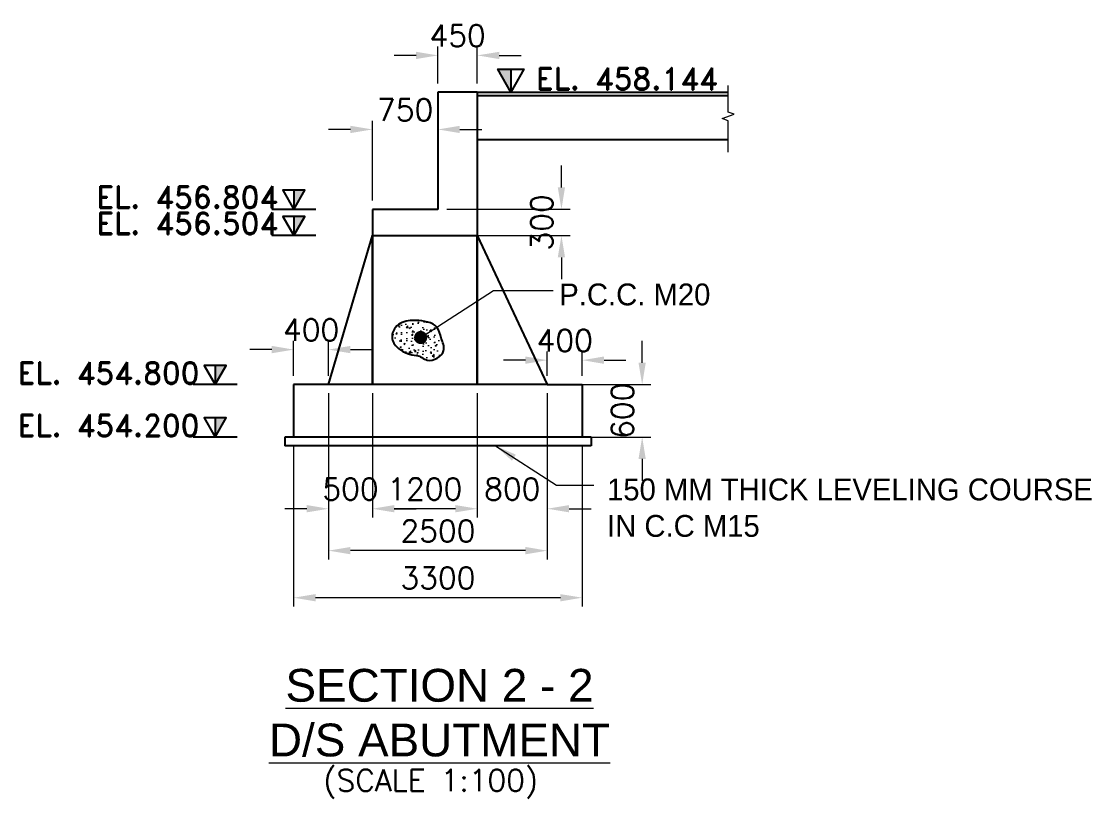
# Model space of a CAD drawing. Extents: x 2542500 to 2835796, y -294794 to -159040.
# Drawn here: x 2657539 to 2669776, y -248011 to -239124 of the extents above; entities that cross this region are included whole.
import ezdxf
from ezdxf.enums import TextEntityAlignment as Align

# ---------------------------------------------------------------- set-up
doc = ezdxf.new("R2010")
doc.units = 0
doc.header["$LTSCALE"] = 8
doc.header["$MEASUREMENT"] = 0
doc.header["$PDMODE"] = 35
doc.linetypes.add('DASHED', pattern=[0.75, 0.5, -0.25])
doc.layers.get('0').update_dxf_attribs({"color": 22, "linetype": 'CONTINUOUS'})
doc.layers.get('DEFPOINTS').update_dxf_attribs({"linetype": 'CONTINUOUS'})
for name, color, linetype, lineweight in [('CON-2', 1, 'CONTINUOUS', 30), ('HATCH SOLID', 253, 'CONTINUOUS', 5), ('LEVEL', 6, 'CONTINUOUS', 20), ('P.C.C', 105, 'CONTINUOUS', 9), ('R_DIMENSION', 8, 'CONTINUOUS', 15), ('R_TEXT G', 7, 'CONTINUOUS', 18), ('SEC MARK', 1, 'CONTINUOUS', 25), ('TEXT', 4, 'CONTINUOUS', 15)]:
    doc.layers.add(name, color=color, linetype=linetype, lineweight=lineweight)
doc.layers.add('PUMP', color=4, linetype='CONTINUOUS')
doc.layers.add('R_HATCH', color=7, linetype='CONTINUOUS', lineweight=9, true_color=0xd1d1ff)
doc.styles.add('ARIEL', font='arial.ttf')
doc.styles.add('ROMANDS', font='romand.shx')
doc.styles.add('ROMANS', font='romans.shx')
doc.styles.get("Standard").update_dxf_attribs({"font": ''})
doc.styles.get('Standard').set_extended_font_data('Univers')
doc.dimstyles.new('DIM-75', dxfattribs={"dimscale": 75, "dimtxt": 2, "dimasz": 2, "dimexe": 1, "dimexo": 1, "dimgap": 1, "dimtad": 1, "dimdec": 0, "dimzin": 0, "dimdsep": 46, "dimtxsty": 'ROMANS', "dimcen": 1, "dimclrd": 256, "dimclre": 256, "dimclrt": 7, "dimadec": 0, "dimazin": 0, "dimtfac": 1, "dimtdec": 0, "dimtofl": 0, "dimtmove": 0, "dimatfit": 3, "dimfxl": 1, "dimtolj": 1, "dimtzin": 0, "dimlwd": 9, "dimlwe": 5, "dimarcsym": 0})
doc.dimstyles.new('DIM-75$0', dxfattribs={"dimscale": 75, "dimtxt": 2, "dimasz": 2, "dimexe": 1, "dimexo": 1, "dimgap": 1, "dimtad": 1, "dimdec": 0, "dimzin": 0, "dimdsep": 46, "dimtxsty": 'ROMANS', "dimcen": 1, "dimclrd": 256, "dimclre": 256, "dimclrt": 7, "dimadec": 0, "dimazin": 0, "dimtfac": 1, "dimtdec": 0, "dimtofl": 0, "dimtmove": 0, "dimatfit": 3, "dimfxl": 1, "dimtolj": 1, "dimtzin": 0, "dimlwd": 9, "dimlwe": 5, "dimarcsym": 0})

# ---------------------------------------------------------------- blocks, each defined once
blk = doc.blocks.new('A$C71181FDA')
at = {"layer": 'HATCH SOLID', "ltscale": 100}
blk.add_hatch(color=256, dxfattribs=at).paths.add_polyline_path([(948, 0), (948, 828), (474, 828)])
at = {"layer": 'SEC MARK'}
for p, q in [((948, 828), (948, 0)), ((0, 0), (1896, 0))]:
    blk.add_line(p, q, dxfattribs=at)
blk.add_lwpolyline([(948, 0), (474, 828), (1422, 828), (948, 0)], dxfattribs=at)
blk = doc.blocks.new('*D305')
at = {"layer": 'DEFPOINTS', "color": 0, "ltscale": 0.13}
for p in [(2662302, -239513), (2662302, -239933), (2662752, -239933)]:
    blk.add_point(p, dxfattribs=at)
at = {"layer": 'R_DIMENSION', "lineweight": 5, "ltscale": 0.13}
for p, q in [((2662302, -239833), (2662302, -239413)), ((2662752, -239833), (2662752, -239413))]:
    blk.add_line(p, q, dxfattribs=at)
at = {"layer": 'R_DIMENSION', "lineweight": 9, "ltscale": 0.13}
for p, q in [((2662052, -239513), (2661802, -239513)), ((2663002, -239513), (2663252, -239513))]:
    blk.add_line(p, q, dxfattribs=at)
at = {"layer": 'R_DIMENSION', "ltscale": 0.13}
for points in [[(2662052, -239472), (2662052, -239555), (2662302, -239513)], [(2663002, -239472), (2663002, -239555), (2662752, -239513)]]:
    blk.add_solid(points, dxfattribs=at)
at = {"layer": 'R_DIMENSION', "color": 7, "lineweight": 13, "ltscale": 0.13, "insert": (2662527, -239288), "char_height": 250, "attachment_point": 5, "style": 'ROMANS'}
blk.add_mtext('\\A1;450', dxfattribs=at)
blk = doc.blocks.new('*D306')
at = {"layer": 'DEFPOINTS', "color": 0, "ltscale": 0.13}
for p in [(2662302, -239933), (2662302, -240360), (2661552, -241273)]:
    blk.add_point(p, dxfattribs=at)
at = {"layer": 'R_DIMENSION', "lineweight": 5, "ltscale": 0.13}
for p, q in [((2662302, -240033), (2662302, -240460)), ((2661552, -241173), (2661552, -240260))]:
    blk.add_line(p, q, dxfattribs=at)
at = {"layer": 'R_DIMENSION', "lineweight": 9, "ltscale": 0.13}
for p, q in [((2661302, -240360), (2661052, -240360)), ((2662552, -240360), (2662802, -240360))]:
    blk.add_line(p, q, dxfattribs=at)
at = {"layer": 'R_DIMENSION', "ltscale": 0.13}
for points in [[(2661302, -240318), (2661302, -240401), (2661552, -240360)], [(2662552, -240318), (2662552, -240401), (2662302, -240360)]]:
    blk.add_solid(points, dxfattribs=at)
at = {"layer": 'R_DIMENSION', "color": 7, "lineweight": 13, "ltscale": 0.13, "insert": (2661927, -240135), "char_height": 250, "attachment_point": 5, "style": 'ROMANS'}
blk.add_mtext('\\A1;750', dxfattribs=at)
blk = doc.blocks.new('*D307')
at = {"layer": 'DEFPOINTS', "color": 0, "ltscale": 0.13}
for p in [(2662752, -243277), (2663552, -243277), (2662752, -244697)]:
    blk.add_point(p, dxfattribs=at)
at = {"layer": 'R_DIMENSION', "lineweight": 5, "ltscale": 0.13}
for p, q in [((2662752, -243377), (2662752, -244797)), ((2663552, -243377), (2663552, -244797))]:
    blk.add_line(p, q, dxfattribs=at)
at = {"layer": 'R_DIMENSION', "lineweight": 9, "ltscale": 0.13}
for p, q in [((2662502, -244697), (2662252, -244697)), ((2663802, -244697), (2664052, -244697))]:
    blk.add_line(p, q, dxfattribs=at)
at = {"layer": 'R_DIMENSION', "ltscale": 0.13}
for points in [[(2662502, -244655), (2662502, -244738), (2662752, -244697)], [(2663802, -244655), (2663802, -244738), (2663552, -244697)]]:
    blk.add_solid(points, dxfattribs=at)
at = {"layer": 'R_DIMENSION', "color": 7, "lineweight": 13, "ltscale": 0.13, "insert": (2663152, -244472), "char_height": 250, "attachment_point": 5, "style": 'ROMANS'}
blk.add_mtext('\\A1;800', dxfattribs=at)
blk = doc.blocks.new('*D308')
at = {"layer": 'DEFPOINTS', "color": 0, "ltscale": 0.13}
for p in [(2661552, -243277), (2662752, -243277), (2661552, -244697)]:
    blk.add_point(p, dxfattribs=at)
at = {"layer": 'R_DIMENSION', "lineweight": 5, "ltscale": 0.13}
for p, q in [((2661552, -243377), (2661552, -244797)), ((2662752, -243377), (2662752, -244797))]:
    blk.add_line(p, q, dxfattribs=at)
at = {"layer": 'R_DIMENSION', "lineweight": 9, "ltscale": 0.13}
blk.add_line((2662502, -244697), (2661802, -244697), dxfattribs=at)
at = {"layer": 'R_DIMENSION', "ltscale": 0.13}
for points in [[(2661802, -244655), (2661802, -244738), (2661552, -244697)], [(2662502, -244655), (2662502, -244738), (2662752, -244697)]]:
    blk.add_solid(points, dxfattribs=at)
at = {"layer": 'R_DIMENSION', "color": 7, "lineweight": 13, "ltscale": 0.13, "insert": (2662152, -244472), "char_height": 250, "attachment_point": 5, "style": 'ROMANS'}
blk.add_mtext('\\A1;1200', dxfattribs=at)
blk = doc.blocks.new('*D309')
at = {"layer": 'DEFPOINTS', "color": 0, "ltscale": 0.13}
for p in [(2661052, -243277), (2661552, -243277), (2661052, -244697)]:
    blk.add_point(p, dxfattribs=at)
at = {"layer": 'R_DIMENSION', "lineweight": 5, "ltscale": 0.13}
for p, q in [((2661052, -243377), (2661052, -244797)), ((2661552, -243377), (2661552, -244797))]:
    blk.add_line(p, q, dxfattribs=at)
at = {"layer": 'R_DIMENSION', "lineweight": 9, "ltscale": 0.13}
for p, q in [((2660802, -244697), (2660552, -244697)), ((2661802, -244697), (2662052, -244697))]:
    blk.add_line(p, q, dxfattribs=at)
at = {"layer": 'R_DIMENSION', "ltscale": 0.13}
for points in [[(2660802, -244655), (2660802, -244738), (2661052, -244697)], [(2661802, -244655), (2661802, -244738), (2661552, -244697)]]:
    blk.add_solid(points, dxfattribs=at)
at = {"layer": 'R_DIMENSION', "color": 7, "lineweight": 13, "ltscale": 0.13, "insert": (2661302, -244472), "char_height": 250, "attachment_point": 5, "style": 'ROMANS'}
blk.add_mtext('\\A1;500', dxfattribs=at)
blk = doc.blocks.new('*D310')
at = {"layer": 'DEFPOINTS', "color": 0, "ltscale": 0.13}
for p in [(2663952, -242998), (2663552, -243277), (2663952, -243277)]:
    blk.add_point(p, dxfattribs=at)
at = {"layer": 'R_DIMENSION', "lineweight": 9, "ltscale": 0.13}
for p, q in [((2663302, -242998), (2663052, -242998)), ((2664202, -242998), (2664452, -242998))]:
    blk.add_line(p, q, dxfattribs=at)
at = {"layer": 'R_DIMENSION', "lineweight": 5, "ltscale": 0.13}
for p, q in [((2663552, -243177), (2663552, -242898)), ((2663952, -243177), (2663952, -242898))]:
    blk.add_line(p, q, dxfattribs=at)
at = {"layer": 'R_DIMENSION', "ltscale": 0.13}
for points in [[(2663302, -242956), (2663302, -243040), (2663552, -242998)], [(2664202, -242956), (2664202, -243040), (2663952, -242998)]]:
    blk.add_solid(points, dxfattribs=at)
at = {"layer": 'R_DIMENSION', "color": 7, "lineweight": 13, "ltscale": 0.13, "insert": (2663752, -242773), "char_height": 250, "attachment_point": 5, "style": 'ROMANS'}
blk.add_mtext('\\A1;400', dxfattribs=at)
blk = doc.blocks.new('*D311')
at = {"layer": 'DEFPOINTS', "color": 0, "ltscale": 0.13}
for p in [(2660652, -242877), (2660652, -243277), (2661052, -243277)]:
    blk.add_point(p, dxfattribs=at)
at = {"layer": 'R_DIMENSION', "lineweight": 9, "ltscale": 0.13}
for p, q in [((2660402, -242877), (2660152, -242877)), ((2661302, -242877), (2661552, -242877))]:
    blk.add_line(p, q, dxfattribs=at)
at = {"layer": 'R_DIMENSION', "lineweight": 5, "ltscale": 0.13}
for p, q in [((2660652, -243177), (2660652, -242777)), ((2661052, -243177), (2661052, -242777))]:
    blk.add_line(p, q, dxfattribs=at)
at = {"layer": 'R_DIMENSION', "ltscale": 0.13}
for points in [[(2660402, -242835), (2660402, -242919), (2660652, -242877)], [(2661302, -242835), (2661302, -242919), (2661052, -242877)]]:
    blk.add_solid(points, dxfattribs=at)
at = {"layer": 'R_DIMENSION', "color": 7, "lineweight": 13, "ltscale": 0.13, "insert": (2660852, -242652), "char_height": 250, "attachment_point": 5, "style": 'ROMANS'}
blk.add_mtext('\\A1;400', dxfattribs=at)
blk = doc.blocks.new('*D312')
at = {"layer": 'DEFPOINTS', "color": 0, "ltscale": 0.13}
for p in [(2660652, -243877), (2663952, -243877), (2660652, -245714)]:
    blk.add_point(p, dxfattribs=at)
at = {"layer": 'R_DIMENSION', "lineweight": 5, "ltscale": 0.13}
for p, q in [((2660652, -243977), (2660652, -245814)), ((2663952, -243977), (2663952, -245814))]:
    blk.add_line(p, q, dxfattribs=at)
at = {"layer": 'R_DIMENSION', "lineweight": 9, "ltscale": 0.13}
blk.add_line((2663702, -245714), (2660902, -245714), dxfattribs=at)
at = {"layer": 'R_DIMENSION', "ltscale": 0.13}
for points in [[(2660902, -245673), (2660902, -245756), (2660652, -245714)], [(2663702, -245673), (2663702, -245756), (2663952, -245714)]]:
    blk.add_solid(points, dxfattribs=at)
at = {"layer": 'R_DIMENSION', "color": 7, "lineweight": 13, "ltscale": 0.13, "insert": (2662302, -245489), "char_height": 250, "attachment_point": 5, "style": 'ROMANS'}
blk.add_mtext('\\A1;3300', dxfattribs=at)
blk = doc.blocks.new('*D313')
at = {"layer": 'DEFPOINTS', "color": 0, "ltscale": 0.13}
for p in [(2661052, -243277), (2663552, -243277), (2661052, -245176)]:
    blk.add_point(p, dxfattribs=at)
at = {"layer": 'R_DIMENSION', "lineweight": 5, "ltscale": 0.13}
for p, q in [((2661052, -243377), (2661052, -245276)), ((2663552, -243377), (2663552, -245276))]:
    blk.add_line(p, q, dxfattribs=at)
at = {"layer": 'R_DIMENSION', "lineweight": 9, "ltscale": 0.13}
blk.add_line((2663302, -245176), (2661302, -245176), dxfattribs=at)
at = {"layer": 'R_DIMENSION', "ltscale": 0.13}
for points in [[(2661302, -245134), (2661302, -245218), (2661052, -245176)], [(2663302, -245134), (2663302, -245218), (2663552, -245176)]]:
    blk.add_solid(points, dxfattribs=at)
at = {"layer": 'R_DIMENSION', "color": 7, "lineweight": 13, "ltscale": 0.13, "insert": (2662302, -244951), "char_height": 250, "attachment_point": 5, "style": 'ROMANS'}
blk.add_mtext('\\A1;2500', dxfattribs=at)
blk = doc.blocks.new('*D314')
at = {"layer": 'DEFPOINTS', "color": 0, "ltscale": 0.13}
for p in [(2662302, -241273), (2662302, -241573), (2663714, -241573)]:
    blk.add_point(p, dxfattribs=at)
at = {"layer": 'R_DIMENSION', "lineweight": 9, "ltscale": 0.13}
for p, q in [((2663714, -241023), (2663714, -240773)), ((2663714, -241823), (2663714, -242073))]:
    blk.add_line(p, q, dxfattribs=at)
at = {"layer": 'R_DIMENSION', "lineweight": 5, "ltscale": 0.13}
for p, q in [((2662402, -241273), (2663814, -241273)), ((2662402, -241573), (2663814, -241573))]:
    blk.add_line(p, q, dxfattribs=at)
at = {"layer": 'R_DIMENSION', "ltscale": 0.13}
for points in [[(2663672, -241023), (2663755, -241023), (2663714, -241273)], [(2663672, -241823), (2663755, -241823), (2663714, -241573)]]:
    blk.add_solid(points, dxfattribs=at)
at = {"layer": 'R_DIMENSION', "color": 7, "lineweight": 13, "ltscale": 0.13, "insert": (2663489, -241423), "char_height": 250, "attachment_point": 5, "rotation": 90, "style": 'ROMANS'}
blk.add_mtext('\\A1;300', dxfattribs=at)
blk = doc.blocks.new('*D315')
at = {"layer": 'DEFPOINTS', "color": 0, "ltscale": 0.13}
for p in [(2663752, -243277), (2663752, -243877), (2664637, -243877)]:
    blk.add_point(p, dxfattribs=at)
at = {"layer": 'R_DIMENSION', "lineweight": 9, "ltscale": 0.13}
for p, q in [((2664637, -243027), (2664637, -242777)), ((2664637, -244127), (2664637, -244377))]:
    blk.add_line(p, q, dxfattribs=at)
at = {"layer": 'R_DIMENSION', "lineweight": 5, "ltscale": 0.13}
for p, q in [((2663852, -243277), (2664737, -243277)), ((2663852, -243877), (2664737, -243877))]:
    blk.add_line(p, q, dxfattribs=at)
at = {"layer": 'R_DIMENSION', "ltscale": 0.13}
for points in [[(2664595, -243027), (2664678, -243027), (2664637, -243277)], [(2664595, -244127), (2664678, -244127), (2664637, -243877)]]:
    blk.add_solid(points, dxfattribs=at)
at = {"layer": 'R_DIMENSION', "color": 7, "lineweight": 13, "ltscale": 0.13, "insert": (2664412, -243577), "char_height": 250, "attachment_point": 5, "rotation": 90, "style": 'ROMANS'}
blk.add_mtext('\\A1;600', dxfattribs=at)

msp = doc.modelspace()

# ---------------------------------------------------------------- hatches: boundary and pattern name
at = {"layer": 'R_HATCH', "lineweight": 13, "ltscale": 0.13}
h = msp.add_hatch(dxfattribs=at)
h.set_pattern_fill('AR-CONC,_O', color=256, scale=25)
h.set_pattern_definition([(50, (1320719.04, -120553.92), (179.315046, -15.688034), [18.75, -206.25]), (355, (1320719.04, -120553.92), (-34.687833, 188.048033), [15, -165]), (100.4514, (1320733.98, -120555.23), (144.627345, 172.359886), [15.935047, -175.285528]), (46.1842, (1320719.04, -120503.92), (266.810262, -41.379754), [28.125, -309.375]), (96.6356, (1320741.27, -120507.37), (233.665676, 243.52947), [23.90257, -262.92825]), (351.1842, (1320719.04, -120503.92), (233.665486, 243.52965), [22.5, -247.5]), (21, (1320744.04, -120516.42), (149.226763, -100.654723), [18.75, -206.25]), (326, (1320744.04, -120516.42), (60.828833, 181.287511), [15, -165]), (71.4514, (1320756.48, -120524.81), (210.055657, 80.632624), [15.935047, -175.285528]), (37.5, (1320719.04, -120553.924), (3.0399638, 83.2234635), [0, -163, 0, -167.5, 0, -165.625]), (7.5, (1320719.04, -120553.92), (65.7673844, 98.602928), [0, -95.5, 0, -159.25, 0, -63.125]), (327.5, (1320663.29, -120553.924), (133.455609, -5.638718), [0, -62.5, 0, -195, 0, -258.75]), (317.5, (1320638.29, -120553.92), (145.796542, 25.026246), [0, -81.25, 0, -129.5, 0, -183.75])])
edge = h.paths.add_edge_path()
edge.add_spline(control_points=[(2662292.6, -242624.7), (2662244.7, -242561.5), (2662110.3, -242545.2), (2661945.2, -242540.7), (2661807.1, -242591.7), (2661755.8, -242760.7), (2661869.2, -242899.6), (2661986.4, -242936.7), (2662058.5, -242944.8), (2662101.9, -242949.7), (2662163.2, -243017.7), (2662256.8, -242995.2), (2662292.6, -242974.6)], knot_values=[2763.7906785, 2763.7906785, 2763.7906785, 2763.7906785, 3278.2084921, 3403.9366422, 3781.4761906, 4051.3796751, 4322.6914465, 4757.7698393, 4757.7698393, 4757.7698393, 5019.8300207, 5236.7263335, 5236.7263335, 5236.7263335, 5236.7263335], degree=3, periodic=0)
edge.add_line((2662292.6, -242974.6), (2662292.6, -242624.7))
edge = h.paths.add_edge_path()
edge.add_spline(control_points=[(2662292.6, -242974.6), (2662328.5, -242953.9), (2662397.2, -242881), (2662335.8, -242751.9), (2662316.9, -242656.7), (2662292.6, -242624.7)], knot_values=[1993.9791608, 1993.9791608, 1993.9791608, 1993.9791608, 2211.3936146, 2503.4861022, 2763.7906785, 2763.7906785, 2763.7906785, 2763.7906785], degree=3, periodic=0)
edge.add_line((2662292.6, -242624.7), (2662292.6, -242974.6))

# ---------------------------------------------------------------- linework, layer by layer
for p, q in [((2662752, -239933.3), (2662302, -239933.3)), ((2662302, -239933.3), (2662302, -241273.3)), ((2662752, -239933.3), (2662752, -241573.3)), ((2662752, -239933.3), (2665621, -239933.3)), ((2662752, -239973.3), (2665621, -239973.3)), ((2662752, -240473.3), (2665621, -240473.3)), ((2662302, -241273.3), (2661552, -241273.3)), ((2661552, -241273.3), (2661552, -241573.3)), ((2661052, -243277.3), (2661552, -241573.3)), ((2661552, -241573.3), (2662752, -241573.3)), ((2662752, -241573.3), (2663552, -243277.3)), ((2661052, -243277.3), (2660652, -243277.3)), ((2660652, -243277.3), (2660652, -243877.3)), ((2663552, -243277.3), (2661052, -243277.3)), ((2663552, -243277.3), (2663952, -243277.3)), ((2663952, -243277.3), (2663952, -243877.3)), ((2660552, -243877.3), (2660552, -243977.3)), ((2664052, -243877.3), (2660552, -243877.3)), ((2664052, -243977.3), (2660552, -243977.3)), ((2664052, -243877.3), (2664052, -243977.3))]:
    msp.add_line(p, q)
at = {"start_tangent": (-0.993671, 0.1123297), "end_tangent": (-0.993671, 0.1123297)}
msp.add_spline([(2662058.5, -242944.8), (2661855.3, -242867), (2661779, -242754.8), (2661814.9, -242624.7), (2661985.5, -242544), (2662048.4, -242544), (2662292.6, -242624.7), (2662340.3, -242745.9), (2662367.2, -242889.4), (2662178.6, -242997.1), (2662058.5, -242944.8)], degree=3, dxfattribs=at)
at = {"layer": 'CON-2', "linetype": 'DASHED'}
for p, q in [((2661552, -241573.3), (2661552, -243277.3)), ((2662752, -241573.3), (2662752, -243277.3))]:
    msp.add_line(p, q, dxfattribs=at)
at = {"layer": 'P.C.C'}
msp.add_lwpolyline([(2665621, -240618.8), (2665621, -240261.1), (2665552.3, -240236.1), (2665689.7, -240186.1), (2665621, -240161.1), (2665621, -239857.5)], dxfattribs=at)

# ---------------------------------------------------------------- block references
at = {"layer": 'PUMP'}
for p, xscale, yscale, zscale in [((2662834.8, -239933.3), 0.3170279535305767, 0.3170279535305767, 0.3170279535305767), ((2660904.9, -241273.3), -0.2641899612754806, 0.2641899612754806, 0.2641899612754806), ((2660904.9, -241573.3), -0.2641899612754806, 0.2641899612754806, 0.2641899612754806), ((2660004.9, -243277.3), -0.2641899612754806, 0.2641899612754806, 0.2641899612754806), ((2660004.9, -243877.3), -0.2641899612754806, 0.2641899612754806, 0.2641899612754806)]:
    msp.add_blockref('A$C71181FDA', p, dxfattribs=dict(at, xscale=xscale, yscale=yscale, zscale=zscale))

# ---------------------------------------------------------------- texts
at = {"layer": 'LEVEL', "char_height": 250, "style": 'ROMANDS'}
for s, insert, attachment_point in [('EL. 458.144', (2663422.4, -239655.1), 1), ('EL. 456.804', (2660475, -241009.5), 3), ('EL. 456.504', (2660475, -241309.5), 3), ('EL. 454.800', (2659575, -243020.5), 3), ('EL. 454.200', (2659575, -243620.5), 3)]:
    msp.add_mtext(s, dxfattribs=dict(at, insert=insert, attachment_point=attachment_point))
at = {"layer": 'R_DIMENSION', "lineweight": 13, "ltscale": 0.13, "style": 'ROMANS'}
msp.add_text('(SCALE 1:100)', height=250, dxfattribs=at).set_placement((2662219.8, -247678), align=Align.TOP_CENTER)
at = {"layer": 'R_TEXT G', "lineweight": 13, "ltscale": 0.13, "char_height": 250, "attachment_point": 1}
for s, insert, width in [('P.C.C. M20', (2663689.3, -242121.3), 2026.31), ('\\A1;150 MM THICK LEVELING COURSE IN C.C M15', (2664235.4, -244351.3), 5762.47)]:
    msp.add_mtext(s, dxfattribs=dict(at, insert=insert, width=width))
at = {"layer": 'TEXT', "color": 1, "lineweight": 13, "insert": (2662319.8, -247533.9), "char_height": 375, "width": 7633.008, "attachment_point": 8, "style": 'ARIEL'}
msp.add_mtext('{\\LSECTION 2 - 2\\PD/S ABUTMENT}', dxfattribs=at)

# ---------------------------------------------------------------- dimensions: what is measured, and where the dimension line sits
at = {"layer": 'R_DIMENSION', "lineweight": 13, "ltscale": 0.13}
for base, p1, p2, angle, picture, middle in [((2662302, -239513.3), (2662752, -239933.3), (2662302, -239933.3), 180, '*D305', (2662527, -239288.3)), ((2662302, -240359.7), (2661552, -241273.3), (2662302, -239933.3), 180, '*D306', (2661927, -240134.7)), ((2663713.7, -241573.3), (2662302, -241273.3), (2662302, -241573.3), 90, '*D314', (2663488.7, -241423.3)), ((2660652, -242877), (2661052, -243277.3), (2660652, -243277.3), 180, '*D311', (2660852, -242652)), ((2663952, -242998), (2663552, -243277.3), (2663952, -243277.3), 180, '*D310', (2663752, -242773)), ((2664636.8, -243877.3), (2663752, -243277.3), (2663752, -243877.3), 90, '*D315', (2664411.8, -243577.3)), ((2661052, -244696.8), (2661552, -243277.3), (2661052, -243277.3), 180, '*D309', (2661302, -244471.8)), ((2661052, -245176), (2663552, -243277.3), (2661052, -243277.3), 180, '*D313', (2662302, -244951)), ((2661552, -244696.8), (2662752, -243277.3), (2661552, -243277.3), 180, '*D308', (2662152, -244471.8)), ((2662752, -244696.8), (2663552, -243277.3), (2662752, -243277.3), 180, '*D307', (2663152, -244471.8)), ((2660652, -245714.4), (2663952, -243877.3), (2660652, -243877.3), 180, '*D312', (2662302, -245489.4))]:
    dim = msp.add_linear_dim(base=base, p1=p1, p2=p2, angle=angle, dimstyle='DIM-75$0', override={"dimscale": 100, "dimtxt": 2.5, "dimasz": 2.5, "dimtix": 1}, dxfattribs=at)
    dim.commit()
    dim.dimension.update_dxf_attribs({"geometry": picture, "text_midpoint": middle})

# ---------------------------------------------------------------- leaders
at = {"layer": 'R_DIMENSION'}
msp.add_leader([(2662104.4, -242739), (2662937.5, -242202.7), (2663618.8, -242202.7)], dimstyle='DIM-75', override={"dimldrblk": 'Dot'}, dxfattribs=at)
at = {"layer": 'R_DIMENSION', "lineweight": 13, "ltscale": 0.13}
msp.add_leader([(2662960.7, -243977.3), (2663659.2, -244429.1), (2664083.1, -244429.1)], dimstyle='DIM-75', override={"dimscale": 100, "dimasz": 2.5, "dimtix": 1}, dxfattribs=at)

doc.saveas('drawing.dxf')
